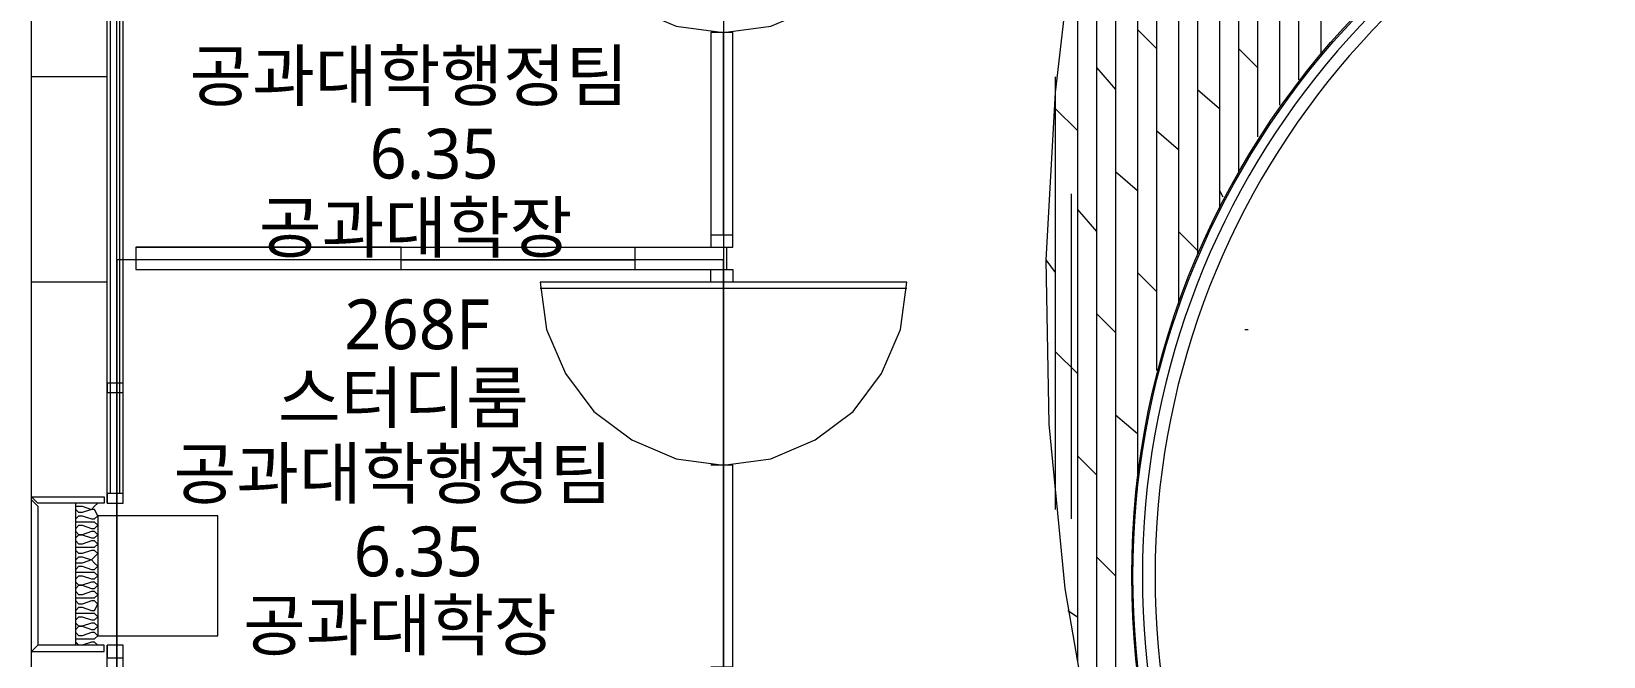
# Model space of a CAD drawing. Header units: millimetres. Extents: x -4020 to 126975, y -1911 to 106713.
# Drawn here: x 62020 to 69754, y 79578 to 82656 of the extents above; entities that cross this region are included whole.
import ezdxf

# ---------------------------------------------------------------- set-up
doc = ezdxf.new("R2010")
doc.units = ezdxf.units.MM
doc.layers.add('PDF_문자', color=7, linetype='Continuous')
doc.layers.add('PDF_형상', color=7, linetype='Continuous')
doc.styles.add('PDF 맑은 고딕', font='malgun.ttf')

msp = doc.modelspace()

# ---------------------------------------------------------------- linework, layer by layer
at = {"layer": 'PDF_형상', "lineweight": 5}
for points in [[(68393.4, 49772.6), (68393.4, 51171.6), (62439.8, 51171.6), (62439.8, 56270.3), (68393.4, 56270.3), (68393.4, 57669.3), (62439.8, 57669.3), (62439.8, 64975.3), (62439.8, 68721.6), (62439.8, 79975.9), (62439.8, 87732.7), (71719.9, 87732.7), (74082.7, 87732.7), (80937.9, 87732.7), (80937.9, 79975.9), (80937.9, 64757.7), (74082.7, 64757.7), (74082.7, 62550.3), (73989.4, 61990.7), (73756.3, 61648.7), (73554.2, 61431.1), (73041.2, 61135.8), (72621.5, 61058), (72621.5, 46244)], [(62020, 42855.2), (62020, 86504.7)], [(67258.6, 85929.5), (67258.6, 79043.2)], [(67351.9, 85929.5), (67351.9, 78623.5)], [(67460.7, 85929.5), (67460.7, 80442.2)], [(67553.9, 85929.5), (67553.9, 80986.3)], [(67662.8, 85929.5), (67662.8, 81312.7)], [(67756, 85929.5), (67756, 81561.5)], [(67864.8, 85929.5), (67864.8, 81779.1)], [(67958.1, 85929.5), (67958.1, 81965.6)], [(68051.4, 85929.5), (68051.4, 82136.6)], [(68160.2, 85929.5), (68160.2, 82292.1)], [(68253.5, 85929.5), (68253.5, 82416.4)], [(68362.3, 85929.5), (68362.3, 82540.8)], [(62393.1, 80333.4), (62393.1, 83535.6)], [(62470.8, 80333.4), (62470.8, 83535.6)], [(62408.7, 80380.1), (62408.7, 83473.5)], [(62455.3, 80380.1), (62455.3, 83473.5)], [(67165.3, 83178.1), (67165.3, 79556.2)], [(65424.3, 81654.7), (65424.3, 82649.6)], [(67460.7, 82665.1), (67553.9, 82571.9)], [(67958.1, 82571.9), (68051.4, 82478.6)], [(67258.6, 82478.6), (67351.9, 82369.8)], [(62393.1, 82432), (62020, 82432)], [(67056.5, 82432), (67056.5, 80302.3)], [(67756, 82369.8), (67864.8, 82276.5)], [(67056.5, 82276.5), (67165.3, 82167.7)], [(67553.9, 82167.7), (67662.8, 82074.4)], [(67351.9, 81965.6), (67460.7, 81872.4)], [(67134.2, 81856.8), (67134.2, 80255.7)], [(67864.8, 81872.4), (67880.4, 81841.3)], [(67165.3, 81779.1), (67258.6, 81670.3)], [(67662.8, 81670.3), (67756, 81577)], [(62533, 81592.6), (65439.9, 81592.6), (65439.9, 81483.7)], [(64989.1, 81483.7), (64989.1, 81592.6)], [(65362.2, 81654.7), (65471, 81654.7)], [(63838.8, 81530.4), (64989.1, 81530.4)], [(67009.9, 81530.4), (67056.5, 81468.2)], [(62533, 81483.7), (65471, 81483.7), (65471, 81421.6)], [(65362.2, 81421.6), (65362.2, 81483.7)], [(67460.7, 81468.2), (67553.9, 81374.9)], [(62393.1, 81421.6), (62020, 81421.6)], [(66325.9, 81390.5), (64522.7, 81390.5)], [(67258.6, 81266.1), (67351.9, 81172.8)], [(67989.2, 81188.4), (68004.7, 81188.4)], [(67056.5, 81079.6), (67165.3, 80970.8)], [(67351.9, 80768.7), (67460.7, 80675.4)], [(65471, 79525.1), (65362.2, 79525.1), (65362.2, 79462.9), (65471, 79462.9), (65471, 80520), (65362.2, 80520)], [(65424.3, 79525.1), (65424.3, 80520)], [(67165.3, 80566.6), (67258.6, 80473.3)], [(62237.7, 79633.9), (62237.7, 80333.4)], [(62346.5, 79633.9), (62330.9, 79649.5), (62315.4, 79649.5), (62268.8, 79633.9), (62253.2, 79633.9), (62237.7, 79649.5), (62237.7, 79665), (62253.2, 79665), (62268.8, 79665), (62315.4, 79665), (62330.9, 79665), (62346.5, 79680.6), (62330.9, 79696.1), (62315.4, 79696.1), (62268.8, 79680.6), (62253.2, 79680.6), (62237.7, 79696.1), (62237.7, 79711.6), (62253.2, 79727.2), (62268.8, 79727.2), (62253.2, 79727.2), (62237.7, 79742.7), (62237.7, 79758.3), (62253.2, 79773.8), (62268.8, 79773.8), (62315.4, 79758.3), (62330.9, 79758.3), (62346.5, 79773.8), (62330.9, 79789.4), (62315.4, 79789.4), (62268.8, 79789.4), (62253.2, 79789.4), (62237.7, 79789.4), (62237.7, 79804.9), (62253.2, 79820.5), (62268.8, 79820.5), (62315.4, 79804.9), (62330.9, 79804.9), (62346.5, 79836), (62330.9, 79851.5), (62315.4, 79851.5), (62268.8, 79836), (62253.2, 79836), (62237.7, 79851.5), (62237.7, 79867.1), (62253.2, 79867.1), (62268.8, 79867.1), (62315.4, 79867.1), (62330.9, 79867.1), (62346.5, 79882.6), (62330.9, 79898.2), (62315.4, 79898.2), (62268.8, 79882.6), (62253.2, 79882.6), (62237.7, 79898.2), (62237.7, 79913.7), (62253.2, 79929.3), (62268.8, 79929.3), (62253.2, 79929.3), (62237.7, 79944.8), (62237.7, 79960.4), (62253.2, 79975.9), (62268.8, 79975.9), (62315.4, 79960.4), (62330.9, 79960.4), (62346.5, 79975.9), (62330.9, 79991.4), (62315.4, 79991.4), (62268.8, 79991.4), (62253.2, 79991.4), (62237.7, 79991.4), (62237.7, 80007), (62253.2, 80022.5), (62268.8, 80022.5), (62315.4, 80007), (62330.9, 80007), (62346.5, 80022.5), (62330.9, 80038.1), (62315.4, 80053.6), (62268.8, 80038.1), (62253.2, 80038.1), (62237.7, 80038.1), (62237.7, 80053.6), (62253.2, 80069.2), (62268.8, 80069.2), (62315.4, 80053.6), (62330.9, 80069.2), (62346.5, 80084.7), (62330.9, 80100.3), (62315.4, 80100.3), (62268.8, 80084.7), (62253.2, 80084.7), (62237.7, 80100.3), (62237.7, 80115.8), (62253.2, 80115.8), (62268.8, 80115.8), (62315.4, 80115.8), (62330.9, 80115.8), (62346.5, 80131.4), (62330.9, 80146.9), (62315.4, 80146.9), (62268.8, 80131.4), (62253.2, 80131.4), (62237.7, 80146.9), (62237.7, 80162.4), (62253.2, 80178), (62268.8, 80178), (62253.2, 80178), (62237.7, 80193.5), (62237.7, 80209.1), (62253.2, 80224.6), (62268.8, 80224.6), (62315.4, 80209.1), (62330.9, 80209.1), (62346.5, 80224.6), (62330.9, 80240.2), (62315.4, 80240.2), (62268.8, 80240.2), (62253.2, 80240.2), (62237.7, 80240.2), (62237.7, 80255.7), (62253.2, 80271.3), (62268.8, 80271.3), (62315.4, 80255.7), (62330.9, 80255.7), (62346.5, 80271.3), (62330.9, 80302.3), (62315.4, 80302.3), (62268.8, 80286.8), (62253.2, 80286.8), (62237.7, 80302.3), (62237.7, 80317.9), (62253.2, 80317.9), (62268.8, 80317.9), (62315.4, 80302.3), (62330.9, 80317.9), (62346.5, 80333.4)], [(67258.6, 80069.2), (67351.9, 79975.9)], [(67118.7, 79804.9), (67165.3, 79773.8)], [(62393.1, 76431.7), (62393.1, 79633.9)], [(62470.8, 76431.7), (62470.8, 79633.9)]]:
    msp.add_lwpolyline(points, dxfattribs=at)
for points in [[(80937.9, 87732.7), (80642.6, 87732.7), (76088, 87732.7), (69792.4, 87732.7), (63092.6, 87732.7), (62439.8, 87732.7), (62439.8, 83660), (65424.3, 83660), (65424.3, 81530.4), (65424.3, 79400.7), (65424.3, 77271.1), (65424.3, 75141.5), (65424.3, 73011.9), (65424.3, 70882.3), (65424.3, 68721.6), (70289.8, 68721.6), (70289.8, 66156.7), (68004.7, 66156.7), (68004.7, 64975.3), (70196.5, 64975.3), (70196.5, 64757.7), (74082.7, 64757.7), (80937.9, 64757.7), (80937.9, 79975.9)], [(65424.3, 83660), (65424.3, 81530.4), (62439.8, 81530.4), (62439.8, 83660)], [(64522.7, 83551.2), (64553.8, 83318), (64647.1, 83100.4), (64787, 82913.8), (64973.5, 82773.9), (65191.2, 82680.7), (65424.3, 82649.6), (65657.5, 82680.7), (65875.1, 82773.9), (66061.7, 82913.8), (66201.6, 83100.4), (66294.8, 83318), (66325.9, 83551.2)], [(65362.2, 81592.6), (65471, 81592.6), (65471, 82649.6), (65362.2, 82649.6)], [(62533, 81483.7), (63838.8, 81483.7), (63838.8, 81592.6), (62533, 81592.6)], [(62439.8, 81530.4), (62439.8, 79975.9), (62439.8, 79400.7), (65424.3, 79400.7), (65424.3, 81530.4)], [(64522.7, 81421.6), (64553.8, 81188.4), (64647.1, 80970.8), (64787, 80784.2), (64973.5, 80644.3), (65191.2, 80551.1), (65424.3, 80520), (65657.5, 80551.1), (65875.1, 80644.3), (66061.7, 80784.2), (66201.6, 80970.8), (66294.8, 81188.4), (66325.9, 81421.6)], [(62470.8, 80877.5), (62470.8, 80924.1), (62393.1, 80924.1), (62393.1, 80877.5)], [(62051.1, 80333.4), (62020, 80364.5), (62377.6, 80364.5), (62377.6, 80333.4)], [(62470.8, 80333.4), (62470.8, 80380.1), (62393.1, 80380.1), (62393.1, 80333.4)], [(62051.1, 79633.9), (62020, 79602.8), (62020, 80349), (62051.1, 80317.9)], [(62937.2, 80271.3), (62346.5, 80271.3), (62346.5, 79680.6), (62937.2, 79680.6)], [(62268.8, 80178), (62315.4, 80162.4), (62330.9, 80162.4), (62346.5, 80178), (62330.9, 80193.5), (62315.4, 80193.5)], [(62268.8, 79929.3), (62315.4, 79913.7), (62330.9, 79913.7), (62346.5, 79929.3), (62330.9, 79944.8), (62315.4, 79944.8)], [(62268.8, 79727.2), (62315.4, 79711.6), (62330.9, 79711.6), (62346.5, 79727.2), (62330.9, 79742.7), (62315.4, 79742.7)], [(62051.1, 79633.9), (62020, 79602.8), (62377.6, 79602.8), (62377.6, 79633.9)], [(62470.8, 79571.7), (62470.8, 79633.9), (62393.1, 79633.9), (62393.1, 79571.7)]]:
    msp.add_lwpolyline(points, close=True, dxfattribs=at)
msp.add_lwpolyline([(65439.9, 85929.5, -0.431498), (67149.8, 83162.6), (67056.5, 82354.2), (67009.9, 81530.4), (67025.4, 80722), (67103.2, 79913.7), (67243.1, 79105.4), (67445.1, 78312.6, 0.438081), (73554.2, 76136.4, -0.548105), (76616.5, 73742.5), (76616.5, 72872), (77595.8, 72872), (80440.5, 72872), (80440.5, 72778.7), (77595.8, 72778.7)], format="xyb", dxfattribs=at)
msp.add_lwpolyline([(70725.1, 83908.7), (70740.6, 83815.4, 0.831774), (70740.6, 76136.4), (70725.1, 76043.1, -0.835723)], format="xyb", close=True, dxfattribs=at)
msp.add_circle((71441.7, 79976.6), 4009, dxfattribs=at)
msp.add_arc((71442.5, 79975.9), 3957.6, 100.90239, -100.90239, dxfattribs=at)

# ---------------------------------------------------------------- texts
at = {"layer": 'PDF_문자', "char_height": 245.8, "attachment_point": 4, "style": 'PDF 맑은 고딕'}
for s, insert in [('공과대학행정팀', (62797.4, 82424.6)), ('6.35', (63683.5, 82051.5)), ('공과대학장', (63139.4, 81678.4)), ('268F', (63559, 81211.9)), ('스터디룸', (63232.4, 80838.8)), ('공과대학행정팀', (62719.4, 80466.1)), ('6.35', (63605.5, 80093)), ('공과대학장', (63061.4, 79719.9))]:
    msp.add_mtext(s, dxfattribs=dict(at, insert=insert))

doc.saveas('drawing.dxf')
